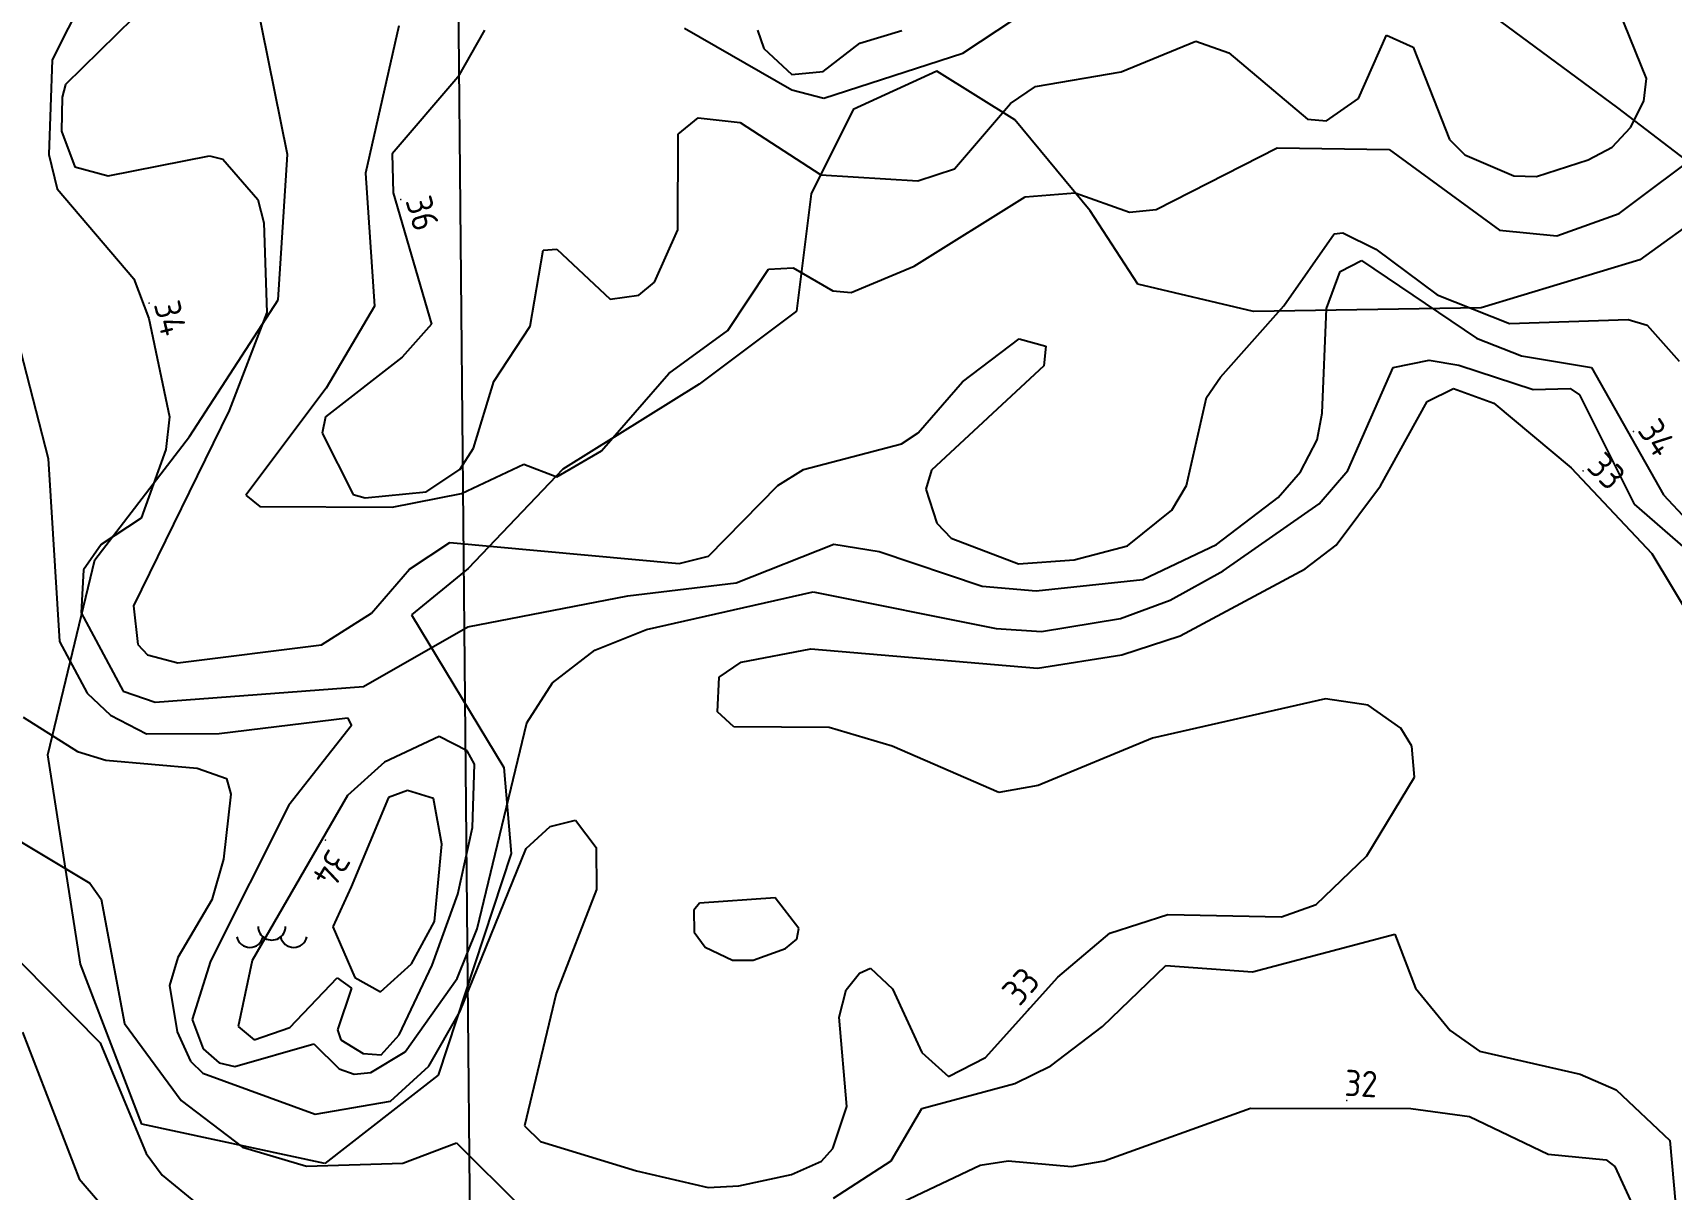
# Model space of a CAD drawing. Header units: metres. Extents: x 139929 to 142176, y 6401995 to 6404420.
# Drawn here: x 140175.9 to 140269.7, y 6402191 to 6402257.2 of the extents above; entities that cross this region are included whole.
import ezdxf
from ezdxf.enums import TextEntityAlignment as Align

# ---------------------------------------------------------------- set-up
doc = ezdxf.new("R2010")
doc.units = ezdxf.units.M
doc.header["$LTSCALE"] = 0.5
doc.layers.get('0').update_dxf_attribs({"color": 1})
for name, color, linetype in [('M-BEF-MARKLINJE', 4, 'Continuous'), ('M-BEF-NIVÅKURVA-PRIMÄR-0.5M', 12, 'Continuous'), ('M-BEF-NIVÅKURVA-PRIMÄR-1.0M', 12, 'Continuous')]:
    doc.layers.add(name, color=color, linetype=linetype)
doc.styles.add('ISO', font='iso.shx', dxfattribs={"height": 2.5})
picture_1 = doc.add_image_def('image1.png', size_in_pixel=(962, 792))

# ---------------------------------------------------------------- blocks, each defined once
blk = doc.blocks.new('PRI_M_BERG')
for centre, radius, start, end in [((-1.252, 0.43), 0.765, 192.29023, 347.70977), ((0, 0.867), 0.784, 179.99999, 0.00001), ((1.252, 0.43), 0.765, 192.29023, 347.70977)]:
    blk.add_arc(centre, radius, start, end)
blk = doc.blocks.new('PRI_NIVÅ_HÖJDPKT')
at = {"color": 0, "linetype": 'Continuous', "lineweight": -3}
blk.add_circle((183, 184), 0.0005, dxfattribs=at)

msp = doc.modelspace()

# ---------------------------------------------------------------- linework, layer by layer
at = {"layer": 'M-BEF-MARKLINJE'}
for p, q in [((140190.516, 6402250.212, 34.584), (140188.52, 6402260.164, 35.128)), ((140256.302, 6402260.525, 37.01), (140266.645, 6402252.877, 35.471)), ((140227.681, 6402254.981, 36.604), (140222.9, 6402252.787, 36.518)), ((140232.143, 6402252.192, 36.197), (140227.681, 6402254.981, 36.604)), ((140222.9, 6402252.787, 36.518), (140220.49, 6402247.964, 36.009)), ((140266.645, 6402252.877, 35.471), (140273.099, 6402247.928, 35.448)), ((140236.462, 6402246.987, 35.391), (140232.143, 6402252.192, 36.197)), ((140189.987, 6402241.897, 34.967), (140190.516, 6402250.212, 34.584)), ((140220.49, 6402247.964, 36.009), (140219.655, 6402241.252, 35.402)), ((140273.099, 6402247.928, 35.448), (140267.924, 6402244.187, 35.225)), ((140239.198, 6402242.798, 34.681), (140236.462, 6402246.987, 35.391)), ((140267.924, 6402244.187, 35.225), (140258.843, 6402241.431, 34.71)), ((140245.81, 6402241.229, 34.287), (140239.198, 6402242.798, 34.681)), ((140184.92, 6402234.083, 34.847), (140189.987, 6402241.897, 34.967)), ((140219.655, 6402241.252, 35.402), (140214.079, 6402237.066, 35.025)), ((140258.843, 6402241.431, 34.71), (140245.81, 6402241.229, 34.287)), ((140214.079, 6402237.066, 35.025), (140206.274, 6402232.216, 34.641)), ((140179.503, 6402227.018, 33.852), (140184.92, 6402234.083, 34.847)), ((140206.274, 6402232.216, 34.641), (140200.864, 6402226.516, 34.029)), ((140176.799, 6402215.869, 32.759), (140179.503, 6402227.018, 33.852)), ((140200.864, 6402226.516, 34.029), (140197.613, 6402223.881, 33.629)), ((140197.613, 6402223.881, 33.629), (140202.9, 6402215.133, 33.612)), ((140178.678, 6402203.887, 32.324), (140176.799, 6402215.869, 32.759)), ((140202.9, 6402215.133, 33.612), (140203.318, 6402210.223, 33.886)), ((140203.318, 6402210.223, 33.886), (140199.156, 6402197.539, 34.144)), ((140182.183, 6402194.737, 32.284), (140178.678, 6402203.887, 32.324)), ((140199.156, 6402197.539, 34.144), (140192.658, 6402192.479, 33.251)), ((140192.658, 6402192.479, 33.251), (140182.183, 6402194.737, 32.284))]:
    msp.add_line(p, q, dxfattribs=at)
at = {"layer": 'M-BEF-MARKLINJE', "lineweight": -3}
for p, q in [((140190.516, 6402250.212), (140188.52, 6402260.164)), ((140256.302, 6402260.525), (140266.645, 6402252.877)), ((140227.681, 6402254.981), (140222.9, 6402252.787)), ((140232.143, 6402252.192), (140227.681, 6402254.981)), ((140222.9, 6402252.787), (140220.49, 6402247.964)), ((140266.645, 6402252.877), (140273.099, 6402247.928)), ((140236.462, 6402246.987), (140232.143, 6402252.192)), ((140189.987, 6402241.897), (140190.516, 6402250.212)), ((140220.49, 6402247.964), (140219.655, 6402241.252)), ((140273.099, 6402247.928), (140267.924, 6402244.187)), ((140239.198, 6402242.798), (140236.462, 6402246.987)), ((140267.924, 6402244.187), (140258.843, 6402241.431)), ((140245.81, 6402241.229), (140239.198, 6402242.798)), ((140184.92, 6402234.083), (140189.987, 6402241.897)), ((140219.655, 6402241.252), (140214.079, 6402237.066)), ((140258.843, 6402241.431), (140245.81, 6402241.229)), ((140214.079, 6402237.066), (140206.274, 6402232.216)), ((140179.503, 6402227.018), (140184.92, 6402234.083)), ((140206.274, 6402232.216), (140200.864, 6402226.516)), ((140176.799, 6402215.869), (140179.503, 6402227.018)), ((140200.864, 6402226.516), (140197.613, 6402223.881)), ((140197.613, 6402223.881), (140202.9, 6402215.133)), ((140178.678, 6402203.887), (140176.799, 6402215.869)), ((140202.9, 6402215.133), (140203.318, 6402210.223)), ((140203.318, 6402210.223), (140199.156, 6402197.539)), ((140182.183, 6402194.737), (140178.678, 6402203.887)), ((140199.156, 6402197.539), (140192.658, 6402192.479)), ((140192.658, 6402192.479), (140182.183, 6402194.737))]:
    msp.add_line(p, q, dxfattribs=at)
at = {"layer": 'M-BEF-NIVÅKURVA-PRIMÄR-0.5M', "linetype": 'Continuous', "lineweight": -3}
for p, q in [((140229.169, 6402256.013, 36.5), (140235.791, 6402260.388, 36.5)), ((140181.717, 6402258.031, 34.5), (140177.825, 6402254.21, 34.5)), ((140196.895, 6402257.573, 35.5), (140194.992, 6402249.144, 35.5)), ((140213.254, 6402257.437, 36.5), (140219.388, 6402253.915, 36.5)), ((140221.216, 6402253.427, 36.5), (140229.169, 6402256.013, 36.5)), ((140177.636, 6402253.485, 34.5), (140177.591, 6402251.551, 34.5)), ((140177.825, 6402254.21, 34.5), (140177.636, 6402253.485, 34.5)), ((140219.388, 6402253.915, 36.5), (140221.216, 6402253.427, 36.5)), ((140177.591, 6402251.551, 34.5), (140178.345, 6402249.505, 34.5)), ((140240.233, 6402247.067, 35.5), (140247.166, 6402250.588, 35.5)), ((140247.166, 6402250.588, 35.5), (140253.584, 6402250.493, 35.5)), ((140266.748, 6402246.839, 35.5), (140272.908, 6402251.474, 35.5)), ((140180.253, 6402248.986, 34.5), (140186.06, 6402250.136, 34.5)), ((140186.06, 6402250.136, 34.5), (140186.831, 6402249.95, 34.5)), ((140186.831, 6402249.95, 34.5), (140188.827, 6402247.631, 34.5)), ((140253.584, 6402250.493, 35.5), (140259.896, 6402245.892, 35.5)), ((140178.345, 6402249.505, 34.5), (140180.253, 6402248.986, 34.5)), ((140194.992, 6402249.144, 35.5), (140195.5, 6402241.539, 35.5)), ((140226.396, 6402243.818, 35.5), (140232.736, 6402247.787, 35.5)), ((140232.736, 6402247.787, 35.5), (140235.602, 6402248.022, 35.5)), ((140235.602, 6402248.022, 35.5), (140238.721, 6402246.921, 35.5)), ((140188.827, 6402247.631, 34.5), (140189.17, 6402246.298, 34.5)), ((140238.721, 6402246.921, 35.5), (140240.233, 6402247.067, 35.5)), ((140263.167, 6402245.559, 35.5), (140266.748, 6402246.839, 35.5)), ((140189.17, 6402246.298, 34.5), (140189.35, 6402241.165, 34.5)), ((140259.896, 6402245.892, 35.5), (140263.167, 6402245.559, 35.5)), ((140247.538, 6402241.554, 34.5), (140250.427, 6402245.674, 34.5)), ((140250.427, 6402245.674, 34.5), (140250.931, 6402245.728, 34.5)), ((140250.931, 6402245.728, 34.5), (140252.815, 6402244.791, 34.5)), ((140252.815, 6402244.791, 34.5), (140256.322, 6402242.176, 34.5)), ((140215.727, 6402240.151, 35.5), (140218.059, 6402243.651, 35.5)), ((140218.059, 6402243.651, 35.5), (140219.467, 6402243.724, 35.5)), ((140219.467, 6402243.724, 35.5), (140221.738, 6402242.418, 35.5)), ((140222.79, 6402242.313, 35.5), (140226.396, 6402243.818, 35.5)), ((140221.738, 6402242.418, 35.5), (140222.79, 6402242.313, 35.5)), ((140256.322, 6402242.176, 34.5), (140260.461, 6402240.551, 34.5)), ((140195.5, 6402241.539, 35.5), (140192.739, 6402236.849, 35.5)), ((140243.915, 6402237.474, 34.5), (140247.538, 6402241.554, 34.5)), ((140174.707, 6402241.066, 33.5), (140176.824, 6402232.824, 33.5)), ((140189.35, 6402241.165, 34.5), (140187.179, 6402235.558, 34.5)), ((140260.461, 6402240.551, 34.5), (140267.253, 6402240.78, 34.5)), ((140267.253, 6402240.78, 34.5), (140268.35, 6402240.44, 34.5)), ((140268.35, 6402240.44, 34.5), (140270.171, 6402238.386, 34.5)), ((140212.34, 6402237.691, 35.5), (140215.727, 6402240.151, 35.5)), ((140229.164, 6402237.212, 34.5), (140232.395, 6402239.656, 34.5)), ((140232.395, 6402239.656, 34.5), (140233.927, 6402239.237, 34.5)), ((140233.927, 6402239.237, 34.5), (140233.81, 6402238.127, 34.5)), ((140253.8, 6402238.021, 33.5), (140255.861, 6402238.442, 33.5)), ((140255.861, 6402238.442, 33.5), (140257.559, 6402238.158, 33.5)), ((140208.494, 6402233.259, 35.5), (140212.34, 6402237.691, 35.5)), ((140233.81, 6402238.127, 34.5), (140227.385, 6402232.151, 34.5)), ((140243.125, 6402236.305, 34.5), (140243.915, 6402237.474, 34.5)), ((140251.213, 6402232.135, 33.5), (140253.8, 6402238.021, 33.5)), ((140257.559, 6402238.158, 33.5), (140261.826, 6402236.763, 33.5)), ((140192.739, 6402236.849, 35.5), (140188.145, 6402230.72, 35.5)), ((140226.623, 6402234.284, 34.5), (140229.164, 6402237.212, 34.5)), ((140261.826, 6402236.763, 33.5), (140263.926, 6402236.82, 33.5)), ((140263.926, 6402236.82, 33.5), (140264.469, 6402236.461, 33.5)), ((140241.984, 6402231.282, 34.5), (140243.125, 6402236.305, 34.5)), ((140264.469, 6402236.461, 33.5), (140267.606, 6402230.211, 33.5)), ((140187.179, 6402235.558, 34.5), (140181.708, 6402224.394, 34.5)), ((140225.671, 6402233.657, 34.5), (140226.623, 6402234.284, 34.5)), ((140176.824, 6402232.824, 33.5), (140177.477, 6402222.347, 33.5)), ((140205.935, 6402231.77, 35.5), (140208.494, 6402233.259, 35.5)), ((140220.063, 6402232.184, 34.5), (140225.671, 6402233.657, 34.5)), ((140200.479, 6402230.822, 35.5), (140204.046, 6402232.496, 35.5)), ((140204.046, 6402232.496, 35.5), (140205.935, 6402231.77, 35.5)), ((140218.595, 6402231.27, 34.5), (140220.063, 6402232.184, 34.5)), ((140227.385, 6402232.151, 34.5), (140227.058, 6402231.071, 34.5)), ((140249.57, 6402230.221, 33.5), (140251.213, 6402232.135, 33.5)), ((140214.613, 6402227.239, 34.5), (140218.595, 6402231.27, 34.5)), ((140227.058, 6402231.071, 34.5), (140227.684, 6402229.118, 34.5)), ((140241.143, 6402229.868, 34.5), (140241.984, 6402231.282, 34.5)), ((140188.145, 6402230.72, 35.5), (140188.942, 6402230.08, 35.5)), ((140188.942, 6402230.08, 35.5), (140196.523, 6402230.025, 35.5)), ((140196.523, 6402230.025, 35.5), (140200.479, 6402230.822, 35.5)), ((140244.066, 6402226.395, 33.5), (140249.57, 6402230.221, 33.5)), ((140267.606, 6402230.211, 33.5), (140273.041, 6402225.46, 33.5)), ((140227.684, 6402229.118, 34.5), (140228.499, 6402228.259, 34.5)), ((140238.594, 6402227.812, 34.5), (140241.143, 6402229.868, 34.5)), ((140228.499, 6402228.259, 34.5), (140232.353, 6402226.784, 34.5)), ((140197.498, 6402226.478, 34.5), (140199.81, 6402228.004, 34.5)), ((140199.81, 6402228.004, 34.5), (140212.935, 6402226.808, 34.5)), ((140212.935, 6402226.808, 34.5), (140214.613, 6402227.239, 34.5)), ((140235.552, 6402227.018, 34.5), (140238.594, 6402227.812, 34.5)), ((140195.327, 6402223.977, 34.5), (140197.498, 6402226.478, 34.5)), ((140232.353, 6402226.784, 34.5), (140235.552, 6402227.018, 34.5)), ((140241.043, 6402224.707, 33.5), (140244.066, 6402226.395, 33.5)), ((140181.708, 6402224.394, 34.5), (140181.959, 6402222.178, 34.5)), ((140211.069, 6402223.036, 33.5), (140220.611, 6402225.198, 33.5)), ((140220.611, 6402225.198, 33.5), (140231.087, 6402223.087, 33.5)), ((140238.207, 6402223.667, 33.5), (140241.043, 6402224.707, 33.5)), ((140192.474, 6402222.166, 34.5), (140195.327, 6402223.977, 34.5)), ((140233.672, 6402222.926, 33.5), (140238.207, 6402223.667, 33.5)), ((140208.111, 6402221.845, 33.5), (140211.069, 6402223.036, 33.5)), ((140231.087, 6402223.087, 33.5), (140233.672, 6402222.926, 33.5)), ((140177.477, 6402222.347, 33.5), (140179.053, 6402219.388, 33.5)), ((140181.959, 6402222.178, 34.5), (140182.511, 6402221.579, 34.5)), ((140182.511, 6402221.579, 34.5), (140184.253, 6402221.118, 34.5)), ((140184.253, 6402221.118, 34.5), (140192.474, 6402222.166, 34.5)), ((140205.7, 6402219.976, 33.5), (140208.111, 6402221.845, 33.5)), ((140204.229, 6402217.695, 33.5), (140205.7, 6402219.976, 33.5)), ((140179.053, 6402219.388, 33.5), (140180.388, 6402218.132, 33.5)), ((140180.388, 6402218.132, 33.5), (140182.454, 6402217.056, 33.5)), ((140186.608, 6402217.085, 33.5), (140193.953, 6402217.989, 33.5)), ((140193.953, 6402217.989, 33.5), (140194.189, 6402217.542, 33.5)), ((140182.454, 6402217.056, 33.5), (140186.608, 6402217.085, 33.5)), ((140194.189, 6402217.542, 33.5), (140190.595, 6402212.982, 33.5)), ((140201.376, 6402205.901, 33.5), (140204.229, 6402217.695, 33.5)), ((140196.302, 6402213.428, 34.5), (140194.16, 6402208.314, 34.5)), ((140197.402, 6402213.816, 34.5), (140196.302, 6402213.428, 34.5)), ((140198.876, 6402213.365, 34.5), (140197.402, 6402213.816, 34.5)), ((140199.359, 6402210.754, 34.5), (140198.876, 6402213.365, 34.5)), ((140190.595, 6402212.982, 33.5), (140186.119, 6402204.061, 33.5)), ((140175.199, 6402210.933, 32.5), (140179.204, 6402208.518, 32.5)), ((140198.933, 6402206.323, 34.5), (140199.359, 6402210.754, 34.5)), ((140179.204, 6402208.518, 32.5), (140179.858, 6402207.599, 32.5)), ((140179.858, 6402207.599, 32.5), (140181.197, 6402200.488, 32.5)), ((140194.16, 6402208.314, 34.5), (140193.128, 6402206.024, 34.5)), ((140193.128, 6402206.024, 34.5), (140194.379, 6402203.129, 34.5)), ((140197.622, 6402203.903, 34.5), (140198.933, 6402206.323, 34.5)), ((140200.243, 6402203.068, 33.5), (140201.376, 6402205.901, 33.5)), ((140245.748, 6402203.441, 32.5), (140253.909, 6402205.601, 32.5)), ((140253.909, 6402205.601, 32.5), (140255.074, 6402202.506, 32.5)), ((140186.119, 6402204.061, 33.5), (140185.075, 6402200.724, 33.5)), ((140195.847, 6402202.308, 34.5), (140197.622, 6402203.903, 34.5)), ((140237.169, 6402200.316, 32.5), (140240.8, 6402203.814, 32.5)), ((140240.8, 6402203.814, 32.5), (140245.748, 6402203.441, 32.5)), ((140194.379, 6402203.129, 34.5), (140195.847, 6402202.308, 34.5)), ((140197.257, 6402198.867, 33.5), (140200.243, 6402203.068, 33.5)), ((140255.074, 6402202.506, 32.5), (140257.073, 6402200.091, 32.5)), ((140175.351, 6402199.997, 31.5), (140178.597, 6402191.596, 31.5)), ((140181.197, 6402200.488, 32.5), (140184.43, 6402196.08, 32.5)), ((140185.075, 6402200.724, 33.5), (140185.702, 6402199.034, 33.5)), ((140234.206, 6402198.067, 32.5), (140237.169, 6402200.316, 32.5)), ((140257.073, 6402200.091, 32.5), (140258.738, 6402198.912, 32.5)), ((140185.702, 6402199.034, 33.5), (140186.609, 6402198.238, 33.5)), ((140187.512, 6402198.034, 33.5), (140192.027, 6402199.335, 33.5)), ((140192.027, 6402199.335, 33.5), (140193.477, 6402197.904, 33.5)), ((140186.609, 6402198.238, 33.5), (140187.512, 6402198.034, 33.5)), ((140195.301, 6402197.686, 33.5), (140197.257, 6402198.867, 33.5)), ((140232.159, 6402197.049, 32.5), (140234.206, 6402198.067, 32.5)), ((140258.738, 6402198.912, 32.5), (140264.515, 6402197.59, 32.5)), ((140193.477, 6402197.904, 33.5), (140194.345, 6402197.599, 33.5)), ((140194.345, 6402197.599, 33.5), (140195.301, 6402197.686, 33.5)), ((140264.515, 6402197.59, 32.5), (140266.559, 6402196.69, 32.5)), ((140226.826, 6402195.636, 32.5), (140232.159, 6402197.049, 32.5)), ((140266.559, 6402196.69, 32.5), (140269.648, 6402193.799, 32.5)), ((140184.43, 6402196.08, 32.5), (140187.95, 6402193.407, 32.5)), ((140225.082, 6402192.627, 32.5), (140226.826, 6402195.636, 32.5)), ((140187.95, 6402193.407, 32.5), (140191.618, 6402192.323, 32.5)), ((140197.135, 6402192.507, 32.5), (140200.195, 6402193.67, 32.5)), ((140200.195, 6402193.67, 32.5), (140203.908, 6402189.96, 32.5)), ((140269.648, 6402193.799, 32.5), (140270.641, 6402182.531, 32.5)), ((140191.618, 6402192.323, 32.5), (140197.135, 6402192.507, 32.5)), ((140221.777, 6402190.501, 32.5), (140225.082, 6402192.627, 32.5)), ((140178.597, 6402191.596, 31.5), (140181.223, 6402188.572, 31.5))]:
    msp.add_line(p, q, dxfattribs=at)
at = {"layer": 'M-BEF-NIVÅKURVA-PRIMÄR-1.0M', "linetype": 'Continuous', "lineweight": -3}
for p, q in [((140179.695, 6402260.885, 34), (140177.053, 6402255.629, 34)), ((140268.298, 6402254.559, 36), (140266.179, 6402259.832, 36)), ((140201.795, 6402257.331, 36), (140200.278, 6402254.644, 36)), ((140217.433, 6402257.325, 37), (140217.794, 6402256.271, 37)), ((140223.29, 6402256.583, 37), (140225.684, 6402257.316, 37)), ((140217.794, 6402256.271, 37), (140219.395, 6402254.787, 37)), ((140221.175, 6402254.956, 37), (140223.29, 6402256.583, 37)), ((140238.238, 6402254.935, 36), (140242.502, 6402256.69, 36)), ((140242.502, 6402256.69, 36), (140244.409, 6402256.023, 36)), ((140251.824, 6402253.414, 36), (140253.426, 6402257.037, 36)), ((140253.426, 6402257.037, 36), (140254.956, 6402256.354, 36)), ((140254.956, 6402256.354, 36), (140257.025, 6402251.076, 36)), ((140177.053, 6402255.629, 34), (140176.862, 6402250.207, 34)), ((140244.409, 6402256.023, 36), (140248.908, 6402252.232, 36)), ((140200.278, 6402254.644, 36), (140196.514, 6402250.253, 36)), ((140219.395, 6402254.787, 37), (140221.175, 6402254.956, 37)), ((140233.337, 6402254.1, 36), (140238.238, 6402254.935, 36)), ((140268.151, 6402253.262, 36), (140268.298, 6402254.559, 36)), ((140231.902, 6402253.133, 36), (140233.337, 6402254.1, 36)), ((140249.989, 6402252.138, 36), (140251.824, 6402253.414, 36)), ((140228.704, 6402249.395, 36), (140231.902, 6402253.133, 36)), ((140267.39, 6402251.755, 36), (140268.151, 6402253.262, 36)), ((140212.89, 6402251.373, 36), (140214.032, 6402252.303, 36)), ((140214.032, 6402252.303, 36), (140216.434, 6402252.044, 36)), ((140216.434, 6402252.044, 36), (140221.048, 6402249.052, 36)), ((140248.908, 6402252.232, 36), (140249.989, 6402252.138, 36)), ((140266.338, 6402250.627, 36), (140267.39, 6402251.755, 36)), ((140212.862, 6402245.91, 36), (140212.89, 6402251.373, 36)), ((140257.025, 6402251.076, 36), (140257.909, 6402250.191, 36)), ((140264.956, 6402249.912, 36), (140266.338, 6402250.627, 36)), ((140176.862, 6402250.207, 34), (140177.345, 6402248.255, 34)), ((140196.514, 6402250.253, 36), (140196.574, 6402248.017, 36)), ((140257.909, 6402250.191, 36), (140260.718, 6402248.992, 36)), ((140262.006, 6402248.95, 36), (140264.956, 6402249.912, 36)), ((140221.048, 6402249.052, 36), (140226.607, 6402248.707, 36)), ((140226.607, 6402248.707, 36), (140228.704, 6402249.395, 36)), ((140260.718, 6402248.992, 36), (140262.006, 6402248.95, 36)), ((140177.345, 6402248.255, 34), (140181.721, 6402243.092, 34)), ((140196.574, 6402248.017, 36), (140198.77, 6402240.512, 36)), ((140211.526, 6402242.907, 36), (140212.862, 6402245.91, 36)), ((140204.406, 6402240.39, 36), (140205.155, 6402244.734, 36)), ((140205.155, 6402244.734, 36), (140205.945, 6402244.794, 36)), ((140205.945, 6402244.794, 36), (140208.993, 6402241.944, 36)), ((140250.772, 6402243.512, 34), (140252, 6402244.146, 34)), ((140252, 6402244.146, 34), (140258.581, 6402239.706, 34)), ((140181.721, 6402243.092, 34), (140182.591, 6402240.828, 34)), ((140249.983, 6402241.399, 34), (140250.772, 6402243.512, 34)), ((140208.993, 6402241.944, 36), (140210.642, 6402242.157, 36)), ((140210.642, 6402242.157, 36), (140211.526, 6402242.907, 36)), ((140249.744, 6402235.416, 34), (140249.983, 6402241.399, 34)), ((140182.591, 6402240.828, 34), (140183.769, 6402235.199, 34)), ((140198.77, 6402240.512, 36), (140197.092, 6402238.616, 36)), ((140202.327, 6402237.231, 36), (140204.406, 6402240.39, 36)), ((140258.581, 6402239.706, 34), (140261.145, 6402238.696, 34)), ((140197.092, 6402238.616, 36), (140192.691, 6402235.209, 36)), ((140261.145, 6402238.696, 34), (140265.158, 6402238.034, 34)), ((140265.158, 6402238.034, 34), (140269.27, 6402230.749, 34)), ((140201.178, 6402233.415, 36), (140202.327, 6402237.231, 36)), ((140255.747, 6402236.088, 33), (140257.249, 6402236.833, 33)), ((140257.249, 6402236.833, 33), (140259.573, 6402235.983, 33)), ((140253.082, 6402231.25, 33), (140255.747, 6402236.088, 33)), ((140259.573, 6402235.983, 33), (140264.001, 6402232.281, 33)), ((140183.769, 6402235.199, 34), (140183.569, 6402233.341, 34)), ((140192.691, 6402235.209, 36), (140192.511, 6402234.26, 36)), ((140249.463, 6402233.884, 34), (140249.744, 6402235.416, 34)), ((140192.511, 6402234.26, 36), (140194.289, 6402230.759, 36)), ((140248.496, 6402232.052, 34), (140249.463, 6402233.884, 34)), ((140183.569, 6402233.341, 34), (140182.159, 6402229.4, 34)), ((140200.391, 6402232.188, 36), (140201.178, 6402233.415, 36)), ((140198.461, 6402230.912, 36), (140200.391, 6402232.188, 36)), ((140247.214, 6402230.583, 34), (140248.496, 6402232.052, 34)), ((140264.001, 6402232.281, 33), (140268.602, 6402227.38, 33)), ((140194.963, 6402230.571, 36), (140198.461, 6402230.912, 36)), ((140250.543, 6402227.864, 33), (140253.082, 6402231.25, 33)), ((140194.289, 6402230.759, 36), (140194.963, 6402230.571, 36)), ((140243.7, 6402227.903, 34), (140247.214, 6402230.583, 34)), ((140269.27, 6402230.749, 34), (140270.633, 6402229.29, 34)), ((140182.159, 6402229.4, 34), (140179.863, 6402227.898, 34)), ((140179.863, 6402227.898, 34), (140178.848, 6402226.457, 34)), ((140216.195, 6402225.709, 34), (140221.801, 6402227.921, 34)), ((140221.801, 6402227.921, 34), (140224.39, 6402227.505, 34)), ((140224.39, 6402227.505, 34), (140230.291, 6402225.515, 34)), ((140239.474, 6402225.895, 34), (140243.7, 6402227.903, 34)), ((140248.774, 6402226.512, 33), (140250.543, 6402227.864, 33)), ((140268.602, 6402227.38, 33), (140270.966, 6402223.451, 33)), ((140178.848, 6402226.457, 34), (140178.725, 6402223.993, 34)), ((140241.611, 6402222.67, 33), (140248.774, 6402226.512, 33)), ((140209.996, 6402224.97, 34), (140216.195, 6402225.709, 34)), ((140230.291, 6402225.515, 34), (140233.367, 6402225.253, 34)), ((140233.367, 6402225.253, 34), (140239.474, 6402225.895, 34)), ((140200.846, 6402223.196, 34), (140209.996, 6402224.97, 34)), ((140178.725, 6402223.993, 34), (140181.125, 6402219.508, 34)), ((140194.88, 6402219.776, 34), (140200.846, 6402223.196, 34)), ((140238.271, 6402221.585, 33), (140241.611, 6402222.67, 33)), ((140216.489, 6402221.166, 33), (140220.474, 6402221.936, 33)), ((140220.474, 6402221.936, 33), (140233.455, 6402220.827, 33)), ((140233.455, 6402220.827, 33), (140238.271, 6402221.585, 33)), ((140215.234, 6402220.311, 33), (140216.489, 6402221.166, 33)), ((140182.947, 6402218.868, 34), (140194.88, 6402219.776, 34)), ((140215.142, 6402218.326, 33), (140215.234, 6402220.311, 33)), ((140181.125, 6402219.508, 34), (140182.947, 6402218.868, 34)), ((140249.934, 6402219.073, 33), (140240.032, 6402216.824, 33)), ((140252.38, 6402218.701, 33), (140249.934, 6402219.073, 33)), ((140254.243, 6402217.389, 33), (140252.38, 6402218.701, 33)), ((140175.389, 6402218.022, 33), (140178.515, 6402216.046, 33)), ((140216.07, 6402217.468, 33), (140215.142, 6402218.326, 33)), ((140199.208, 6402216.907, 34), (140196.072, 6402215.439, 34)), ((140200.811, 6402216.091, 34), (140199.208, 6402216.907, 34)), ((140221.527, 6402217.423, 33), (140216.07, 6402217.468, 33)), ((140225.132, 6402216.367, 33), (140221.527, 6402217.423, 33)), ((140240.032, 6402216.824, 33), (140233.485, 6402214.117, 33)), ((140254.869, 6402216.356, 33), (140254.243, 6402217.389, 33)), ((140178.515, 6402216.046, 33), (140180.132, 6402215.555, 33)), ((140201.232, 6402215.334, 34), (140200.811, 6402216.091, 34)), ((140231.23, 6402213.713, 33), (140225.132, 6402216.367, 33)), ((140255.018, 6402214.576, 33), (140254.869, 6402216.356, 33)), ((140180.132, 6402215.555, 33), (140185.364, 6402215.097, 33)), ((140185.364, 6402215.097, 33), (140187.036, 6402214.503, 33)), ((140196.072, 6402215.439, 34), (140193.95, 6402213.533, 34)), ((140201.104, 6402211.696, 34), (140201.232, 6402215.334, 34)), ((140187.036, 6402214.503, 33), (140187.289, 6402213.61, 33)), ((140233.485, 6402214.117, 33), (140231.23, 6402213.713, 33)), ((140252.301, 6402210.087, 33), (140255.018, 6402214.576, 33)), ((140187.289, 6402213.61, 33), (140186.863, 6402209.893, 33)), ((140193.95, 6402213.533, 34), (140188.497, 6402204.097, 34)), ((140205.563, 6402211.771, 33), (140207.007, 6402212.127, 33)), ((140207.007, 6402212.127, 33), (140208.193, 6402210.556, 33)), ((140200.276, 6402207.891, 34), (140201.104, 6402211.696, 34)), ((140204.182, 6402210.513, 33), (140205.563, 6402211.771, 33)), ((140200.383, 6402201.155, 33), (140204.182, 6402210.513, 33)), ((140208.193, 6402210.556, 33), (140208.217, 6402208.164, 33)), ((140169.999, 6402209.309, 32), (140179.81, 6402199.378, 32)), ((140186.863, 6402209.893, 33), (140186.2, 6402207.574, 33)), ((140249.403, 6402207.302, 33), (140252.301, 6402210.087, 33)), ((140186.2, 6402207.574, 33), (140184.242, 6402204.265, 33)), ((140198.804, 6402203.83, 34), (140200.276, 6402207.891, 34)), ((140208.217, 6402208.164, 33), (140205.901, 6402202.207, 33)), ((140218.429, 6402207.683, 34), (140214.114, 6402207.37, 34)), ((140219.784, 6402205.929, 34), (140218.429, 6402207.683, 34)), ((140214.114, 6402207.37, 34), (140213.777, 6402206.983, 34)), ((140213.777, 6402206.983, 34), (140213.802, 6402205.713, 34)), ((140237.588, 6402205.669, 33), (140240.9, 6402206.73, 33)), ((140240.9, 6402206.73, 33), (140247.421, 6402206.587, 33)), ((140247.421, 6402206.587, 33), (140249.403, 6402207.302, 33)), ((140213.802, 6402205.713, 34), (140214.422, 6402204.864, 34)), ((140219.673, 6402205.307, 34), (140219.784, 6402205.929, 34)), ((140234.621, 6402203.148, 33), (140237.588, 6402205.669, 33)), ((140214.422, 6402204.864, 34), (140215.991, 6402204.118, 34)), ((140217.171, 6402204.122, 34), (140219.021, 6402204.786, 34)), ((140219.021, 6402204.786, 34), (140219.673, 6402205.307, 34)), ((140184.242, 6402204.265, 33), (140183.776, 6402202.66, 33)), ((140188.497, 6402204.097, 34), (140187.696, 6402200.324, 34)), ((140196.908, 6402199.835, 34), (140198.804, 6402203.83, 34)), ((140215.991, 6402204.118, 34), (140217.171, 6402204.122, 34)), ((140190.655, 6402200.255, 34), (140193.375, 6402203.102, 34)), ((140193.375, 6402203.102, 34), (140194.188, 6402202.517, 34)), ((140222.499, 6402202.412, 33), (140223.269, 6402203.375, 33)), ((140223.269, 6402203.375, 33), (140223.888, 6402203.653, 33)), ((140223.888, 6402203.653, 33), (140225.146, 6402202.481, 33)), ((140230.471, 6402198.539, 33), (140234.621, 6402203.148, 33)), ((140183.776, 6402202.66, 33), (140184.204, 6402200.014, 33)), ((140194.188, 6402202.517, 34), (140193.379, 6402200.129, 34)), ((140205.901, 6402202.207, 33), (140204.081, 6402194.631, 33)), ((140222.107, 6402200.846, 33), (140222.499, 6402202.412, 33)), ((140225.146, 6402202.481, 33), (140226.827, 6402198.824, 33)), ((140198.614, 6402198.051, 33), (140200.383, 6402201.155, 33)), ((140184.204, 6402200.014, 33), (140184.976, 6402198.34, 33)), ((140187.696, 6402200.324, 34), (140188.609, 6402199.548, 34)), ((140188.609, 6402199.548, 34), (140190.655, 6402200.255, 34)), ((140193.379, 6402200.129, 34), (140193.568, 6402199.55, 34)), ((140222.541, 6402195.746, 33), (140222.107, 6402200.846, 33)), ((140179.81, 6402199.378, 32), (140182.444, 6402193.051, 32)), ((140193.568, 6402199.55, 34), (140194.858, 6402198.768, 34)), ((140195.882, 6402198.69, 34), (140196.908, 6402199.835, 34)), ((140184.976, 6402198.34, 33), (140185.682, 6402197.64, 33)), ((140194.858, 6402198.768, 34), (140195.882, 6402198.69, 34)), ((140226.827, 6402198.824, 33), (140228.35, 6402197.46, 33)), ((140228.35, 6402197.46, 33), (140230.471, 6402198.539, 33)), ((140185.682, 6402197.64, 33), (140192.101, 6402195.297, 33)), ((140196.424, 6402196.043, 33), (140198.614, 6402198.051, 33)), ((140192.101, 6402195.297, 33), (140196.424, 6402196.043, 33)), ((140221.735, 6402193.33, 33), (140222.541, 6402195.746, 33)), ((140237.259, 6402192.634, 32), (140245.647, 6402195.652, 32)), ((140245.647, 6402195.652, 32), (140254.813, 6402195.626, 32)), ((140254.813, 6402195.626, 32), (140258.18, 6402195.176, 32)), ((140204.081, 6402194.631, 33), (140205.014, 6402193.741, 33)), ((140258.18, 6402195.176, 32), (140262.684, 6402193.015, 32)), ((140205.014, 6402193.741, 33), (140210.504, 6402192.055, 33)), ((140182.444, 6402193.051, 32), (140183.35, 6402191.815, 32)), ((140219.376, 6402191.848, 33), (140221.084, 6402192.623, 33)), ((140221.084, 6402192.623, 33), (140221.735, 6402193.33, 33)), ((140230.175, 6402192.389, 32), (140231.766, 6402192.637, 32)), ((140231.766, 6402192.637, 32), (140235.386, 6402192.302, 32)), ((140235.386, 6402192.302, 32), (140237.259, 6402192.634, 32)), ((140262.684, 6402193.015, 32), (140265.995, 6402192.693, 32)), ((140265.995, 6402192.693, 32), (140266.491, 6402192.302, 32)), ((140183.35, 6402191.815, 32), (140186.859, 6402188.931, 32)), ((140210.504, 6402192.055, 33), (140214.597, 6402191.116, 33)), ((140216.358, 6402191.202, 33), (140219.376, 6402191.848, 33)), ((140216.564, 6402185.951, 32), (140230.175, 6402192.389, 32)), ((140266.491, 6402192.302, 32), (140267.604, 6402189.912, 32)), ((140214.597, 6402191.116, 33), (140216.358, 6402191.202, 33))]:
    msp.add_line(p, q, dxfattribs=at)

# ---------------------------------------------------------------- block references
at = {"layer": 'M-BEF-MARKLINJE'}
msp.add_blockref('PRI_M_BERG', (140189.628, 6402205.179, 35.539), dxfattribs=at)
msp.add_blockref('PRI_M_BERG', (140189.628, 6402205.179, 35.539), dxfattribs=at)
at = {"layer": 'M-BEF-NIVÅKURVA-PRIMÄR-1.0M', "color": 1, "linetype": 'Continuous', "lineweight": -3, "xscale": 0.001, "yscale": 0.001, "zscale": 0.001}
for p in [(140196.827, 6402247.445, 36), (140182.426, 6402241.531, 34), (140267.371, 6402234.17, 34), (140264.496, 6402231.935, 33), (140192.517, 6402210.794, 34), (140232.755, 6402201.122, 33), (140250.972, 6402195.909, 32)]:
    msp.add_blockref('PRI_NIVÅ_HÖJDPKT', p, dxfattribs=at)

# ---------------------------------------------------------------- texts
at = {"layer": 'M-BEF-NIVÅKURVA-PRIMÄR-1.0M', "style": 'ISO'}
for s, rotation, p in [('36', 286.09201, (140196.827, 6402247.445)), ('34', 283.45501, (140182.426, 6402241.531)), ('34', 303.507, (140267.371, 6402234.17)), ('33', 314.45101, (140264.496, 6402231.935)), ('34', 238.878, (140192.517, 6402210.794)), ('33', 48.015, (140232.755, 6402201.122)), ('32', 356.85001, (140250.972, 6402195.909))]:
    msp.add_text(s, height=1.5, rotation=rotation, dxfattribs=at).set_placement(p, align=Align.BOTTOM_LEFT)

# ---------------------------------------------------------------- pictures from other files: only their frames are drawn
at = {"layer": 'Defpoints'}
image = msp.add_image(picture_1, insert=(140201.298, 6402155.02), size_in_units=(323.275, 266.147), rotation=0.54152, dxfattribs=at)
image.dxf.flags = 7

doc.saveas('drawing.dxf')
